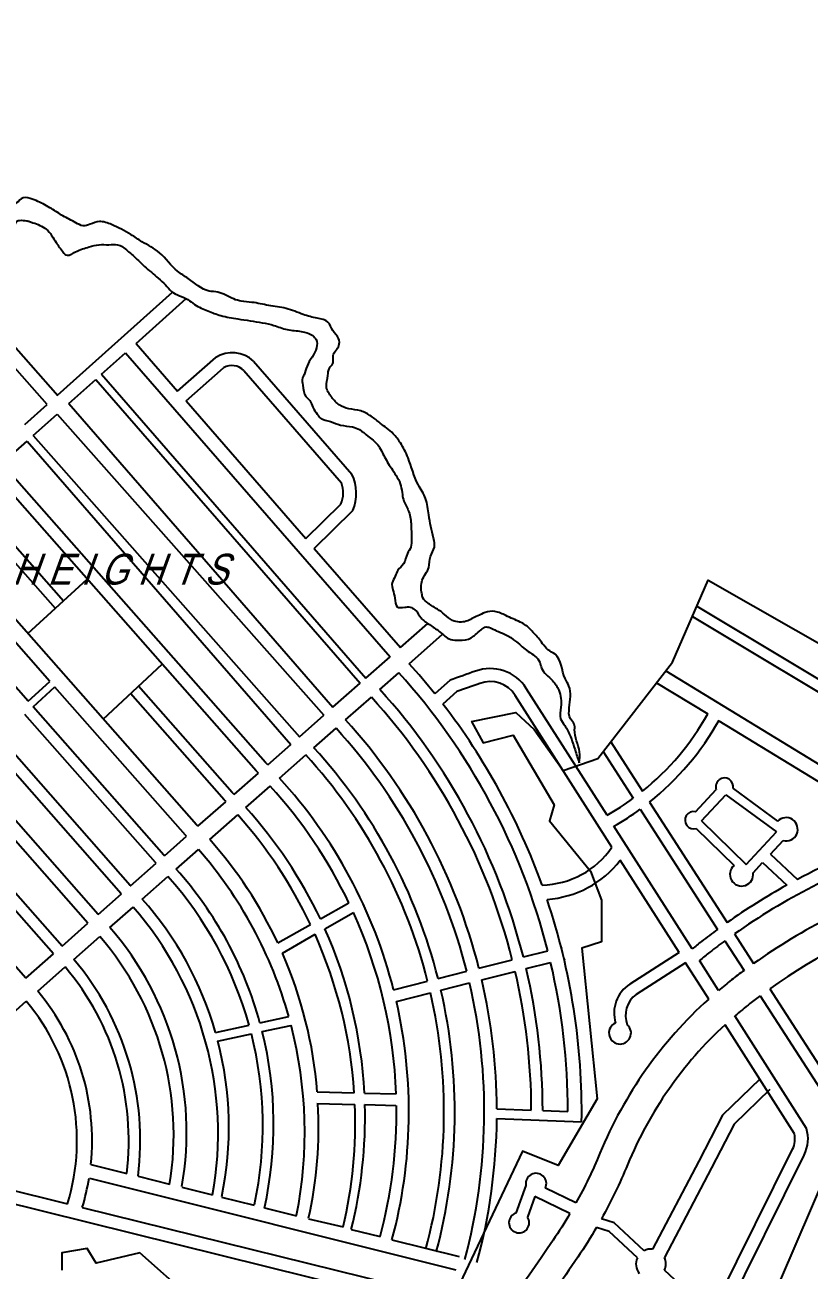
# Model space of a CAD drawing. Header units: inches. Extents: x -1369 to 1198, y -366 to 1398.
# Drawn here: x -456.22 to -435.56, y 1112.57 to 1145.34 of the extents above; entities that cross this region are included whole.
import ezdxf
from ezdxf.enums import TextEntityAlignment as Align

# ---------------------------------------------------------------- set-up
doc = ezdxf.new("R2010")
doc.units = ezdxf.units.IN
doc.header["$MEASUREMENT"] = 0
doc.layers.add('CREEK_RIVER', color=7, linetype='Continuous')
doc.layers.add('SUBLOTS', color=1, linetype='Continuous')
doc.layers.add('SUBDIVIDION', color=8, linetype='Continuous', lineweight=25)
doc.styles.add('LOT_NO', font='ARIALN.TTF', dxfattribs={"width": 1.5, "height": 1})

msp = doc.modelspace()

# ---------------------------------------------------------------- linework, layer by layer
at = {"layer": 'CREEK_RIVER', "color": 8}
msp.add_spline([(-441.6193, 1125.9223), (-441.6095, 1126.2121), (-441.6891, 1126.5019), (-441.7394, 1126.8018), (-441.7492, 1126.9416), (-441.8498, 1127.0814), (-441.8798, 1127.3716), (-441.8896, 1127.941), (-441.9895, 1128.1408), (-442.2527, 1128.7785), (-442.4427, 1128.8985), (-442.5824, 1129.0585), (-442.8129, 1129.3382), (-443.0225, 1129.538), (-443.1727, 1129.628), (-443.5528, 1129.7978), (-443.8427, 1129.908), (-444.0928, 1129.878), (-444.2926, 1129.7881), (-444.4428, 1129.7179), (-444.593, 1129.6478), (-444.7732, 1129.628), (-444.9528, 1129.6681), (-445.1631, 1129.8278), (-445.3531, 1129.968), (-445.5934, 1130.1179), (-445.7331, 1130.2675), (-445.7632, 1130.3777), (-445.7834, 1130.5476), (-445.7534, 1130.7275), (-445.5829, 1131.0671), (-445.5333, 1131.3569), (-445.4334, 1131.5968), (-445.453, 1131.8368), (-445.5829, 1132.4463), (-445.6633, 1132.8763), (-445.8631, 1133.2459), (-446.1269, 1133.9537), (-446.3267, 1134.3436), (-446.5167, 1134.5831), (-446.8569, 1134.8632), (-447.0972, 1135.0431), (-447.3669, 1135.1829), (-447.6869, 1135.2429), (-447.937, 1135.343), (-448.1375, 1135.5428), (-448.2772, 1135.8225), (-448.2374, 1136.1126), (-448.1975, 1136.3125), (-448.1074, 1136.4324), (-448.097, 1136.5524), (-448.097, 1136.6423), (-447.9474, 1136.9021), (-447.9572, 1137.0918), (-448.1074, 1137.3018), (-448.2374, 1137.5218), (-448.5175, 1137.6215), (-448.8871, 1137.7216), (-449.3377, 1137.8813), (-449.7974, 1137.9615), (-450.2375, 1138.0414), (-450.5176, 1138.0714), (-450.7174, 1138.1314), (-451.1347, 1138.3091), (-451.3646, 1138.3391), (-451.915, 1138.6689), (-452.1952, 1138.8586), (-452.6751, 1139.3486), (-453.1348, 1139.6384), (-453.4254, 1139.8281), (-453.9354, 1140.0879), (-454.2554, 1140.1681), (-454.4957, 1140.098), (-454.6857, 1140.0579), (-454.8757, 1140.1381), (-455.2153, 1140.318), (-455.5156, 1140.5077), (-455.8754, 1140.6978), (-456.0759, 1140.7776), (-456.3156, 1140.7675), (-456.4658, 1140.6476), (-456.6558, 1140.6577), (-456.7256, 1140.5977), (-456.7857, 1140.5276), (-456.9059, 1140.5977), (-457.026, 1140.5778), (-457.2258, 1140.5179), (-457.2957, 1140.438), (-457.346, 1140.3578), (-457.4159, 1140.3079), (-457.6562, 1140.318), (-457.8658, 1140.4477), (-457.9161, 1140.8376), (-457.9657, 1141.0873), (-458.3457, 1141.5173), (-458.8061, 1141.5671), (-459.1659, 1141.6073), (-459.3964, 1141.677), (-459.6563, 1141.8071), (-459.8666, 1142.1467), (-460.1604, 1142.8331), (-460.3302, 1143.2327), (-460.5404, 1143.8025), (-460.6802, 1144.2423), (-460.7305, 1144.6618), (-460.9603, 1145.0119), (-461.0204, 1145.2117), (-461.4507, 1145.4516), (-461.9705, 1145.4715), (-462.521, 1145.5214), (-462.9409, 1145.5015), (-463.3411, 1145.5015), (-463.5906, 1145.5716), (-463.8309, 1146.0713), (-464.1208, 1146.5609), (-464.4512, 1146.8706), (-464.6008, 1147.0805), (-465.2583, 1147.5783), (-465.6181, 1147.7482), (-465.9884, 1148.0181), (-466.4487, 1148.1778), (-466.7785, 1148.258), (-467.2487, 1148.348), (-467.4687, 1148.3577), (-467.5386, 1148.3078), (-467.6685, 1148.318), (-467.7985, 1148.3877), (-467.869, 1148.5778), (-467.9689, 1148.8076), (-468.029, 1149.1075), (-468.2686, 1149.2372), (-468.4789, 1149.3271), (-468.7388, 1149.3972), (-469.109, 1149.5472), (-469.209, 1149.5569), (-469.4192, 1149.5772), (-469.5191, 1149.5869), (-469.7392, 1149.627), (-469.9194, 1149.687), (-470.0389, 1149.837), (-470.0494, 1150.0469), (-470.0389, 1150.3866), (-470.0291, 1150.6763), (-470.0089, 1151.0865), (-470.0291, 1151.3163), (-470.0494, 1151.5262), (-470.0291, 1151.726), (-469.939, 1151.8058), (-469.9312, 1152.2831), (-470.0213, 1152.7528), (-470.0611, 1153.0527), (-470.0912, 1153.3226), (-470.1212, 1153.6724), (-470.161, 1154.2819), (-470.2714, 1154.6219), (-470.4111, 1155.1516), (-470.4209, 1155.4714), (-470.4908, 1155.9411), (-470.5613, 1156.1511), (-470.7311, 1156.4907), (-470.831, 1156.7108), (-471.0537, 1157.0778), (-471.3534, 1157.1677), (-471.6035, 1157.1977), (-471.8836, 1157.2678), (-472.0534, 1157.4575), (-472.2539, 1157.6776), (-472.4041, 1157.8373), (-472.6339, 1158.2571), (-472.7541, 1158.5972), (-472.8435, 1158.7767), (-472.9039, 1158.876)], degree=3, dxfattribs=at)
msp.add_open_spline([(-467.9435, 1147.7772), (-467.8464, 1147.7943), (-467.6665, 1147.788), (-467.3962, 1147.8565), (-467.1229, 1147.8827), (-466.6886, 1147.8051), (-466.2139, 1147.6304), (-465.7803, 1147.2508), (-465.3685, 1147.0575), (-465.0252, 1146.7817), (-464.7138, 1146.4441), (-464.4723, 1146.087), (-464.1559, 1145.8277), (-464.1147, 1145.5233), (-463.9835, 1145.3168), (-463.8024, 1145.092), (-463.4819, 1145.1214), (-463.0712, 1145.0484), (-462.5956, 1145.116), (-462.1177, 1145.0309), (-461.7077, 1145.2049), (-461.4033, 1144.9086), (-461.0942, 1144.6955), (-461.1357, 1144.3611), (-460.9904, 1144.1556), (-461.1316, 1143.9368), (-461.0394, 1143.7628), (-461.1156, 1143.5905), (-461.021, 1143.4492), (-460.9496, 1143.2767), (-460.8942, 1143.0735), (-460.8289, 1142.8464), (-460.6197, 1142.6572), (-460.596, 1142.2907), (-460.2995, 1142.0168), (-460.2014, 1141.6394), (-460.0246, 1141.3551), (-459.7742, 1141.231), (-459.5528, 1141.1621), (-459.3486, 1141.1496), (-459.1205, 1141.1616), (-458.8834, 1141.1173), (-458.6992, 1141.0608), (-458.508, 1140.9774), (-458.4553, 1140.7583), (-458.416, 1140.5354), (-458.4449, 1140.2953), (-458.3416, 1140.1009), (-458.2731, 1139.8926), (-458.1149, 1139.8561), (-457.9984, 1139.751), (-457.7903, 1139.7707), (-457.6206, 1139.65), (-457.4226, 1139.5398), (-457.2474, 1139.4526), (-457.0905, 1139.4307), (-456.9649, 1139.3506), (-456.9345, 1139.4935), (-456.9742, 1139.5848), (-456.9655, 1139.7122), (-456.8741, 1139.8208), (-456.8855, 1139.9714), (-456.7672, 1140.0655), (-456.6401, 1140.0819), (-456.4641, 1140.0214), (-456.4543, 1140.1882), (-456.3156, 1140.2049), (-456.2079, 1140.1984), (-456.0912, 1140.169), (-455.9142, 1140.1062), (-455.6093, 1140.0006), (-455.421, 1139.6388), (-455.257, 1139.4244), (-455.102, 1139.2273), (-454.8356, 1139.421), (-454.5676, 1139.4833), (-454.2678, 1139.5783), (-454.0173, 1139.5469), (-453.7422, 1139.5924), (-453.512, 1139.3954), (-453.283, 1139.2042), (-453.0276, 1138.9451), (-452.7572, 1138.7278), (-452.516, 1138.5133), (-452.3167, 1138.2471), (-451.9851, 1138.184), (-451.7108, 1137.9408), (-451.4063, 1137.8183), (-451.0302, 1137.6742), (-450.5451, 1137.5941), (-450.0756, 1137.5294), (-449.6391, 1137.4432), (-449.3099, 1137.3028), (-448.9551, 1137.2931), (-448.6801, 1137.2185), (-448.5128, 1137.0515), (-448.5283, 1136.7183), (-448.7858, 1136.4699), (-448.8336, 1136.1747), (-448.9353, 1136.0246), (-448.8777, 1135.8225), (-448.8816, 1135.5877), (-448.6867, 1135.4603), (-448.6501, 1135.2663), (-448.5315, 1135.1301), (-448.4148, 1134.9455), (-448.1613, 1134.9198), (-447.8983, 1134.786), (-447.6267, 1134.7868), (-447.3739, 1134.6912), (-447.1744, 1134.5022), (-446.8955, 1134.3099), (-446.752, 1133.9546), (-446.5246, 1133.6151), (-446.3133, 1133.2975), (-446.2826, 1133.0025), (-446.2353, 1132.7649), (-446.0733, 1132.5255), (-446.039, 1132.171), (-446.0357, 1131.866), (-446.0297, 1131.597), (-446.18, 1131.4103), (-446.1988, 1131.1563), (-446.4027, 1131.0175), (-446.4603, 1130.8279), (-446.609, 1130.5969), (-446.4525, 1130.3427), (-446.4703, 1129.9822), (-446.2281, 1130.0207), (-446.0713, 1130.0341), (-445.8989, 1129.937), (-445.7988, 1129.7184), (-445.5543, 1129.5511), (-445.2861, 1129.3848), (-445.0615, 1129.1485), (-444.75, 1129.1499), (-444.5042, 1129.1558), (-444.343, 1129.3159), (-444.2225, 1129.4003), (-444.0559, 1129.5537), (-443.8239, 1129.3922), (-443.4142, 1129.2703), (-443.0872, 1128.9095), (-442.6583, 1128.6695), (-442.6086, 1128.3144), (-442.3305, 1128.1382), (-442.1156, 1127.7978), (-442.0679, 1127.4398), (-442.1621, 1127.0981), (-441.9613, 1126.8762), (-441.8395, 1126.6024), (-441.731, 1126.2657), (-441.6561, 1126.0354), (-441.6193, 1125.9223)], degree=3, knots=[0.0493732, 0.0493732, 0.0493732, 0.0493732, 0.05029543, 0.05124389, 0.05211489, 0.05302356, 0.05563306, 0.05703795, 0.05874153, 0.06014336, 0.06141595, 0.06331124, 0.06449298, 0.06529361, 0.06624842, 0.06695586, 0.06799822, 0.06916918, 0.07120243, 0.07266985, 0.07404685, 0.07505453, 0.07665857, 0.07736159, 0.0782258, 0.07884859, 0.07965117, 0.07992575, 0.08063252, 0.08113981, 0.0818353, 0.08273285, 0.08344696, 0.08453152, 0.08614891, 0.08722583, 0.08839914, 0.08935425, 0.08994443, 0.09071564, 0.09138169, 0.09222601, 0.09310112, 0.09332494, 0.09426825, 0.09504077, 0.09567432, 0.09659091, 0.09724767, 0.09764934, 0.09811303, 0.09875428, 0.09957411, 0.10011248, 0.10105347, 0.10143257, 0.10181376, 0.10212994, 0.10250347, 0.10287105, 0.10331826, 0.10386743, 0.10422116, 0.1046938, 0.10519225, 0.10561067, 0.1058528, 0.1064545, 0.1067303, 0.10704481, 0.10834353, 0.10979603, 0.11086994, 0.11119897, 0.11207409, 0.1133494, 0.1142406, 0.11510691, 0.11587309, 0.11689053, 0.11790738, 0.11892116, 0.12050431, 0.12137579, 0.1221544, 0.12374618, 0.12448707, 0.12578383, 0.1269863, 0.12851571, 0.13067476, 0.13173447, 0.13295763, 0.13420293, 0.13526699, 0.13571593, 0.13644892, 0.13826716, 0.13907789, 0.13937631, 0.14001081, 0.14104516, 0.14151568, 0.14217253, 0.14289376, 0.14332018, 0.14428066, 0.14519741, 0.14627703, 0.14692118, 0.14784774, 0.14900496, 0.15022851, 0.15155889, 0.15313902, 0.15391682, 0.15449825, 0.15554479, 0.15672897, 0.15796156, 0.15866458, 0.15930541, 0.16026478, 0.16102047, 0.1615719, 0.16222787, 0.16358014, 0.1643731, 0.16503995, 0.16550575, 0.16599983, 0.16687965, 0.16782719, 0.16888087, 0.17009993, 0.17083656, 0.1719217, 0.17239631, 0.17303704, 0.17344387, 0.17448699, 0.17527946, 0.17785314, 0.17922117, 0.17977981, 0.18124378, 0.18223221, 0.18374504, 0.18477897, 0.18545288, 0.18655752, 0.18779027, 0.18898067, 0.18898067, 0.18898067, 0.18898067], dxfattribs=at)
at = {"layer": 'SUBDIVIDION', "color": 8}
for p, q in [((-455.3588, 1135.5972), (-452.3271, 1138.3086)), ((-453.2911, 1136.9591), (-451.9707, 1138.14)), ((-453.2911, 1136.9591), (-452.1985, 1135.7038)), ((-454.1971, 1136.1488), (-453.5642, 1136.7149)), ((-453.5642, 1136.7149), (-446.5987, 1128.712)), ((-452.1985, 1135.7038), (-451.1933, 1136.592)), ((-451.9744, 1135.4464), (-450.9878, 1136.3182)), ((-450.4522, 1136.2465), (-447.8803, 1133.2917)), ((-450.1942, 1136.4923), (-447.6043, 1133.5168)), ((-455.0591, 1135.3779), (-454.3486, 1136.0133)), ((-454.3486, 1136.0133), (-447.3882, 1128.0164)), ((-454.1971, 1136.1488), (-447.2357, 1128.1508)), ((-456.2178, 1134.829), (-455.6344, 1135.3507)), ((-455.0591, 1135.3779), (-448.1034, 1127.3862)), ((-451.9744, 1135.4464), (-448.8225, 1131.825)), ((-456.0004, 1134.536), (-455.3676, 1135.102)), ((-455.3676, 1135.102), (-448.3431, 1127.1769)), ((-456.8244, 1133.7991), (-456.1615, 1134.3919)), ((-456.1615, 1134.3919), (-449.2129, 1126.4085)), ((-456.0004, 1134.536), (-448.9836, 1126.6106)), ((-448.8225, 1131.825), (-447.8957, 1132.7348)), ((-448.598, 1131.5671), (-447.5806, 1132.5659)), ((-448.598, 1131.5671), (-446.3238, 1128.9542)), ((-456.1391, 1129.3237), (-454.5748, 1130.7564)), ((-446.3238, 1128.9542), (-445.6052, 1129.5874)), ((-446.0978, 1128.5315), (-445.2177, 1129.307)), ((-447.2357, 1128.1508), (-446.5987, 1128.712)), ((-454.1556, 1127.0765), (-452.6004, 1128.5196)), ((-456.1334, 1127.5426), (-455.5566, 1128.0643)), ((-448.1034, 1127.3862), (-447.3882, 1128.0164)), ((-446.8687, 1127.8523), (-446.3706, 1128.2911)), ((-456.0038, 1127.3958), (-455.4252, 1127.9191)), ((-447.7735, 1127.055), (-447.0931, 1127.6545)), ((-448.9836, 1126.6106), (-448.3431, 1127.1769)), ((-448.6062, 1126.3213), (-448.0225, 1126.8356)), ((-449.8235, 1125.8706), (-449.2129, 1126.4085)), ((-440.7887, 1126.4768), (-439.9516, 1125.1769)), ((-449.5128, 1125.5224), (-448.8191, 1126.1337)), ((-440.9883, 1126.2196), (-440.196, 1124.9892)), ((-450.7079, 1125.0913), (-450.0688, 1125.6544)), ((-450.397, 1124.7433), (-449.758, 1125.3063)), ((-438.558, 1124.6373), (-438.0078, 1125.2232)), ((-438.4002, 1124.3924), (-437.7544, 1125.08)), ((-437.7544, 1125.08), (-436.4223, 1124.1039)), ((-437.5682, 1125.2449), (-436.3942, 1124.3847)), ((-451.6606, 1124.2518), (-450.9247, 1124.9002)), ((-439.7672, 1124.8905), (-437.7249, 1121.7189)), ((-451.3494, 1123.9041), (-450.6137, 1124.5523)), ((-440.0122, 1124.7037), (-437.9746, 1121.5396)), ((-438.4002, 1124.3924), (-437.2262, 1123.2442)), ((-438.5354, 1124.1946), (-437.5396, 1123.2208)), ((-437.2262, 1123.2442), (-436.4223, 1124.1039)), ((-452.542, 1123.4751), (-451.9583, 1123.9895)), ((-436.5816, 1123.5196), (-436.2473, 1123.8772)), ((-452.2306, 1123.1277), (-451.647, 1123.6418)), ((-436.5816, 1123.5196), (-435.873, 1122.8553)), ((-453.4376, 1122.686), (-452.7622, 1123.2811)), ((-437.0395, 1123.0299), (-436.7881, 1123.2988)), ((-436.7881, 1123.2988), (-436.1531, 1122.7036)), ((-453.1258, 1122.3389), (-452.4507, 1122.9337)), ((-454.2913, 1121.9337), (-453.6766, 1122.4754)), ((-453.9794, 1121.5867), (-453.3647, 1122.1284)), ((-448.4355, 1121.8145), (-447.6835, 1122.2364)), ((-448.3172, 1121.5584), (-447.5673, 1121.9877)), ((-455.2403, 1121.0975), (-454.5577, 1121.6991)), ((-449.558, 1121.1848), (-448.6961, 1121.6684)), ((-454.9285, 1120.7504), (-454.2458, 1121.352)), ((-449.4368, 1120.9176), (-448.5768, 1121.4098)), ((-437.7813, 1121.2394), (-437.2785, 1120.4585)), ((-437.5318, 1121.419), (-437.0294, 1120.6389)), ((-456.192, 1120.259), (-455.468, 1120.8969)), ((-443.0905, 1120.8149), (-442.447, 1120.9776)), ((-442.0946, 1121.0667), (-442.0681, 1121.0734)), ((-455.8804, 1119.9116), (-455.1563, 1120.5497)), ((-444.2596, 1120.5193), (-443.3805, 1120.7416)), ((-443.0153, 1120.5063), (-442.3717, 1120.6691)), ((-442.0192, 1120.7582), (-441.9903, 1120.7655)), ((-446.5066, 1119.951), (-445.6104, 1120.1777)), ((-445.3354, 1120.2472), (-444.5812, 1120.4379)), ((-445.2605, 1119.9385), (-444.5062, 1120.1293)), ((-444.1845, 1120.2106), (-443.3053, 1120.433)), ((-446.4288, 1119.6431), (-445.5357, 1119.869)), ((-436.6018, 1119.9749), (-434.6156, 1116.8904)), ((-457.6984, 1118.3098), (-456.1798, 1119.6478)), ((-436.8505, 1119.7938), (-434.6895, 1116.438)), ((-450.0264, 1119.0781), (-449.2662, 1119.2429)), ((-451.1956, 1118.8246), (-450.3139, 1119.0157)), ((-449.9667, 1118.8503), (-449.2163, 1119.013)), ((-435.9503, 1116.162), (-437.7782, 1119.0301)), ((-451.1457, 1118.5946), (-450.2535, 1118.7881)), ((-448.5187, 1117.2622), (-447.5445, 1117.2392)), ((-447.2744, 1117.2328), (-446.4397, 1117.213)), ((-448.5259, 1116.9572), (-447.5285, 1116.9336)), ((-447.2623, 1116.9273), (-446.4469, 1116.908)), ((-443.7881, 1116.5633), (-441.556, 1116.4728)), ((-443.7873, 1116.8207), (-442.8804, 1116.785)), ((-442.5812, 1116.7732), (-441.9175, 1116.7471)), ((-438.1486, 1111.4288), (-436.0002, 1115.7539)), ((-454.4791, 1115.3544), (-453.5346, 1115.1186)), ((-454.5135, 1114.9915), (-444.8667, 1112.5828)), ((-453.2381, 1115.0446), (-452.405, 1114.8366)), ((-456.8275, 1114.7447), (-455.0939, 1114.3158)), ((-452.0858, 1114.7569), (-451.2728, 1114.5539)), ((-443.0208, 1114.8022), (-443.286, 1114.0742)), ((-441.7048, 1114.3386), (-442.5105, 1114.7327)), ((-456.9023, 1114.4136), (-445.1266, 1111.5005)), ((-451.0354, 1114.4946), (-450.1765, 1114.2801)), ((-442.7847, 1114.5078), (-442.9829, 1113.9638)), ((-441.8652, 1114.0579), (-442.7847, 1114.5078)), ((-454.7061, 1114.2199), (-445.0451, 1111.8299)), ((-449.9075, 1114.2129), (-449.0649, 1114.0025)), ((-448.7478, 1113.9234), (-447.8326, 1113.7078)), ((-440.6958, 1113.8163), (-441.0333, 1113.9229)), ((-447.6242, 1113.6427), (-446.8625, 1113.4526)), ((-440.8275, 1113.5913), (-441.1622, 1113.697)), ((-440.088, 1112.8982), (-440.8275, 1113.5913)), ((-439.9119, 1113.0816), (-440.6958, 1113.8163)), ((-446.5495, 1113.3694), (-444.7794, 1112.9325)), ((-438.1486, 1111.4288), (-439.369, 1112.5726))]:
    msp.add_line(p, q, dxfattribs=at)
for points in [[(-455.3489, 1135.586), (-462.4712, 1143.6553)], [(-455.6344, 1135.3507), (-459.0615, 1139.2334)], [(-455.2029, 1130.1812), (-457.7028, 1133.0135)], [(-455.4159, 1129.986), (-457.9181, 1132.8209)], [(-455.5566, 1128.0643), (-458.9446, 1131.9028)], [(-456.1334, 1127.5426), (-459.5243, 1131.3844)], [(-438.5234, 1130.0429), (-433.7486, 1127.1822), (-432.5613, 1126.1206)], [(-438.6387, 1129.7779), (-433.9193, 1126.9504), (-432.5602, 1125.7352), (-431.5867, 1124.4383)], [(-439.5815, 1128.0322), (-438.2325, 1127.2092)], [(-454.2913, 1121.9337), (-457.7323, 1125.8321)], [(-454.5577, 1121.6991), (-457.9955, 1125.594)], [(-455.468, 1120.8969), (-458.8954, 1124.78)], [(-455.2403, 1121.0975), (-458.6703, 1124.9836)], [(-456.192, 1120.259), (-459.611, 1124.1326)], [(-438.643, 1121.0235), (-440.7036, 1124.2565)], [(-438.9895, 1120.9306), (-440.5361, 1123.3572)], [(-438.2085, 1119.7052), (-438.8178, 1120.6612)], [(-437.9477, 1119.9326), (-438.4501, 1120.7208)], [(-436.8642, 1117.596), (-437.8439, 1116.6472), (-438.4716, 1115.4425), (-439.6873, 1113.1234)], [(-436.5989, 1117.322), (-437.5342, 1116.4162), (-438.1336, 1115.2658), (-439.3737, 1112.9)]]:
    msp.add_lwpolyline(points, dxfattribs=at)
for points in [[(-450.0688, 1125.6544, 0.0014265), (-450.1241, 1125.7141), (-457.068, 1133.5812)], [(-449.8235, 1125.8706, 0.0014765), (-449.8821, 1125.9338), (-456.8244, 1133.7991)], [(-451.6606, 1124.2518, 0.0010089), (-451.694, 1124.2876), (-458.649, 1132.1673)], [(-445.4202, 1127.7368, 0.0148669), (-446.0978, 1128.5315)], [(-440.886, 1124.5427), (-443.0149, 1127.883, 0.3517652), (-444.3519, 1128.3363, -0.0034161), (-445.0205, 1128.0977), (-445.4202, 1127.7368)], [(-439.3376, 1128.3466), (-434.7655, 1125.5573, -0.0955083), (-433.0869, 1124.0301, -0.0955083)], [(-442.447, 1120.9776, 0.122426), (-446.3706, 1128.2911)], [(-440.756, 1123.7021), (-443.3034, 1127.6991, 0.3517652), (-444.2348, 1128.0148, -0.0030854), (-444.8424, 1127.7975), (-445.2082, 1127.4673)], [(-451.9583, 1123.9895, 0.0009079), (-451.9874, 1124.0207), (-455.427, 1127.9175)], [(-450.9247, 1124.9002, 0.0012245), (-450.9685, 1124.9473), (-453.4366, 1127.7436)], [(-450.7079, 1125.0913, 0.0012801), (-450.7547, 1125.1416), (-453.2249, 1127.9402)], [(-443.0905, 1120.8149, 0.122555), (-446.8687, 1127.8523)], [(-452.542, 1123.4751, 0.0006818), (-452.5625, 1123.497), (-456.0038, 1127.3958)], [(-443.3805, 1120.7416, 0.1226166), (-447.0931, 1127.6545)], [(-442.5973, 1122.7059, 0.0777532), (-445.2082, 1127.4673)], [(-452.7622, 1123.2811, 0.0005854), (-452.7793, 1123.2994), (-456.2213, 1127.199)], [(-444.2596, 1120.5193, 0.1228181), (-447.7735, 1127.055)], [(-437.943, 1127.0326), (-434.9714, 1125.2198, -0.0896028), (-433.4833, 1123.8974)], [(-444.5812, 1120.4379, 0.1228978), (-448.0225, 1126.8356)], [(-453.6766, 1122.4754, 0.0001018), (-453.6793, 1122.4782), (-457.1247, 1126.3818)], [(-453.4376, 1122.686, 0.0002429), (-453.4441, 1122.6929), (-456.8886, 1126.5954)], [(-445.6104, 1120.1777, 0.1231787), (-448.8191, 1126.1337)], [(-445.3354, 1120.2472, 0.1230995), (-448.6062, 1126.3213)], [(-446.5066, 1119.951, 0.1234606), (-449.5128, 1125.5224)], [(-447.6835, 1122.2364, 0.0733226), (-449.758, 1125.3063)], [(-448.4355, 1121.8145, 0.0730399), (-450.397, 1124.7433)], [(-448.6961, 1121.6684, 0.0716223), (-450.6137, 1124.5523)], [(-449.558, 1121.1848, 0.0720619), (-451.3494, 1123.9041)], [(-433.4833, 1123.8974, 0.0379872), (-435.873, 1122.8553, 0.0379872)], [(-449.2662, 1119.2429, 0.112137), (-451.647, 1123.6418)], [(-433.2629, 1123.5964, 0.0715696), (-437.5318, 1121.419, 0.0715696)], [(-450.0264, 1119.0781, 0.1157555), (-452.2306, 1123.1277)], [(-450.3139, 1119.0157, 0.1144898), (-452.4507, 1122.9337)], [(-432.7983, 1122.7745, 0.0749487), (-437.0294, 1120.6389, 0.0749487)], [(-436.1531, 1122.7036, 0.0270068), (-437.7249, 1121.7189)], [(-451.2728, 1114.5539, 0.2272109), (-453.3647, 1122.1284, 0.2185344)], [(-451.1956, 1118.8246, 0.1121987), (-453.1258, 1122.3389)], [(-441.556, 1116.4728, 0.0849757), (-442.4665, 1122.3302)], [(-446.4397, 1117.213, 0.0974861), (-447.5673, 1121.9877)], [(-432.5, 1122.042, 0.0764452), (-436.6018, 1119.9749, 0.0764452)], [(-452.0828, 1114.7742, 0.2269979), (-453.9794, 1121.5867, 0.2158867)], [(-447.2744, 1117.2328, 0.0924955), (-448.3172, 1121.5584)], [(-437.9746, 1121.5396, 0.0076746), (-438.3955, 1121.2217, 0.0063462), (-438.643, 1121.0235, 0.0063462)], [(-452.4062, 1114.8291, 0.2230076), (-454.2458, 1121.352, 0.2145772)], [(-447.5445, 1117.2392, 0.0891015), (-448.5768, 1121.4098)], [(-437.7813, 1121.2394, 0.0073593), (-438.1763, 1120.9407, 0.0072333), (-438.4501, 1120.7208, 0.0072333)], [(-448.5187, 1117.2622, 0.0835543), (-449.4368, 1120.9176)], [(-438.9895, 1120.9306), (-440.2885, 1120.0952, 0.3353952), (-440.6617, 1119.0794, 136316.1210158)], [(-453.5346, 1115.1186, 0.2091104), (-455.1563, 1120.5497, 0.2091104)], [(-453.2381, 1115.0446, 0.210646), (-454.9285, 1120.7504, 0.210646)], [(-442.5812, 1116.7732, 0.0569964), (-443.0153, 1120.5063)], [(-441.9175, 1116.7471, 0.0575703), (-442.3717, 1120.6691)], [(-438.8167, 1120.6619), (-440.1157, 1119.8265, 0.3443869), (-440.3518, 1119.0302, 0.3353952)], [(-437.2785, 1120.4585, 0.0064727), (-437.6063, 1120.2097, 0.0098074), (-437.9477, 1119.9326, 0.0098074)], [(-444.6314, 1112.8547, 0.1230934), (-444.5062, 1120.1293, 0.1230934)], [(-443.7873, 1116.8207, 0.0558266), (-444.1845, 1120.2106)], [(-442.8804, 1116.785, 0.0567224), (-443.3053, 1120.433)], [(-454.4791, 1115.3544, 0.2032135), (-455.8804, 1119.9116, 0.2032135)], [(-445.6567, 1113.1298, 0.1227081), (-445.5357, 1119.869, 0.1227081)], [(-445.3827, 1113.0563, 0.1228167), (-445.2605, 1119.9385, 0.1228167)], [(-455.0939, 1114.3158, 0.2536226), (-456.1798, 1119.6478, 0.2536226)], [(-446.5495, 1113.3694, 0.1223214), (-446.4321, 1119.6423, 0.1223214)], [(-438.2085, 1119.7052, 0.1122266), (-441.0751, 1115.6462, -0.0287093), (-441.7048, 1114.3386, -0.0287093)], [(-436.8505, 1119.7938, 0.0056322), (-437.1212, 1119.5875, 0.0123626), (-437.5195, 1119.2608, 0.0123626)], [(-437.7772, 1111.4075), (-435.6938, 1115.6017, 0.1893346), (-435.6329, 1116.3007), (-437.5195, 1119.2608)], [(-449.9101, 1114.2009, 0.1167641), (-449.9667, 1118.8503, 0.1167641)], [(-449.0618, 1114.018, 0.1120814), (-449.2051, 1119.0154, 0.1120814)], [(-437.7782, 1119.0301, 0.1090339), (-440.3459, 1115.3453, -0.029417), (-441.0333, 1113.9229, -0.029417)], [(-451.0331, 1114.5059, 0.1145861), (-451.1337, 1118.5973, 0.1145861)], [(-450.1726, 1114.2985, 0.115215), (-450.2535, 1118.7881, 0.115215)], [(-448.7445, 1113.9387, 0.0669589), (-448.4985, 1116.9565, 0.0669589)], [(-447.8326, 1113.7078, 0.0669621), (-447.5285, 1116.9336, 0.0669621)], [(-447.6242, 1113.6427, 0.0684265), (-447.2623, 1116.9273, 0.0684265)], [(-446.8625, 1113.4526, 0.0688588), (-446.4319, 1116.9076, 0.0688588)], [(-444.3109, 1112.7687, 0.0627027), (-443.7881, 1116.5633, 0.0627027)], [(-454.7061, 1114.2199, 0.0325937), (-454.5269, 1114.9949, 0.0325937)], [(-441.8652, 1114.0579, -0.0163445), (-442.3074, 1113.3594, -0.0099836), (-444.8937, 1109.7143, -0.0466418), (-446.2237, 1108.2289, -0.2893315), (-448.2188, 1107.8575), (-448.8716, 1108.1124)], [(-441.1622, 1113.697, -0.0171889), (-441.655, 1112.9158, -0.0099836), (-444.2595, 1109.245, -0.0466418), (-445.6875, 1107.6502, -0.0444153), (-446.0646, 1107.3584, -0.0444153)]]:
    msp.add_lwpolyline(points, format="xyb", dxfattribs=at)
for centre, radius, start, end in [((-450.7571, 1135.9069), 0.8121, 46.12268, 122.48753), ((-450.7655, 1135.9423), 0.4367, 44.15752, 120.59558), ((-448.5644, 1133.0319), 0.7317, 336.04183, 20.79569), ((-448.6573, 1133.0148), 1.1665, 337.36473, 25.49071), ((-444.3337, 1130.627), 6.9932, 308.80067, 330.74354), ((-444.3337, 1130.627), 7.3321, 308.5214, 330.74354), ((-437.7911, 1125.2969), 0.2289, 346.86306, 198.78718), ((-444.3337, 1130.627), 6.9932, 299.53852, 306.27592), ((-444.3337, 1130.627), 7.3321, 299.67604, 306.11412), ((-438.6039, 1124.4131), 0.2289, 78.4528, 287.40858), ((-436.1715, 1124.1742), 0.3065, 255.68551, 136.618), ((-442.6492, 1125.0015), 2.2962, 271.29597, 325.53704), ((-442.6492, 1125.0015), 2.6775, 273.91322, 322.11087), ((-437.3428, 1122.9858), 0.3065, 129.93678, 8.2765), ((-440.5451, 1118.8132), 0.2906, 113.64527, 48.31291), ((-436.5533, 1116.0286), 0.6176, 333.58437, 12.47652), ((-442.7544, 1114.8498), 0.2706, 334.37549, 190.11755), ((-443.2033, 1113.8199), 0.2674, 108.01733, 33.79149), ((-439.7304, 1112.7311), 0.3947, 83.72741, 117.38307), ((-439.7304, 1112.7311), 0.3947, 154.9566, 219.21508), ((-439.7304, 1112.7311), 0.3947, 336.32245, 25.33776)]:
    msp.add_arc(centre, radius, start, end, dxfattribs=at)
at = {"layer": 'SUBLOTS', "color": 8}
for points in [[(-444.4528, 1127.0096), (-443.2847, 1127.249), (-442.8055, 1126.8001), (-442.0413, 1125.7188), (-441.131, 1126.0356), (-439.1644, 1128.5697), (-438.2225, 1130.7344), (-428.9266, 1125.4274)], [(-444.4528, 1127.0096), (-444.1475, 1126.4451), (-443.3554, 1126.6498), (-442.2765, 1124.8212), (-442.3994, 1124.3981), (-441.3205, 1123.0744), (-441.0282, 1122.3063), (-441.0334, 1121.2098), (-441.5538, 1121.0445), (-441.1421, 1117.0773), (-442.1729, 1115.3249), (-443.1158, 1115.7017), (-446.1892, 1109.2236)], [(-434.6793, 1116.1409), (-437.1509, 1110.3876), (-438.2158, 1109.2913), (-438.8612, 1108.5497), (-438.0222, 1107.9693), (-437.7963, 1107.4211), (-435.2794, 1106.9697)], [(-451.8633, 1111.8474), (-453.1912, 1113.0236), (-454.3381, 1112.7522), (-454.5796, 1113.1443), (-455.2436, 1113.0236), (-455.2436, 1112.5712)]]:
    msp.add_lwpolyline(points, dxfattribs=at)

# ---------------------------------------------------------------- texts
at = {"layer": 'SUBDIVIDION', "color": 8, "style": 'LOT_NO', "oblique": 20}
msp.add_text('M A R A P A R A    H E I G H T S', height=0.81, dxfattribs=at).set_placement((-457.7397, 1130.3711), align=Align.BOTTOM_CENTER)

doc.saveas('drawing.dxf')
